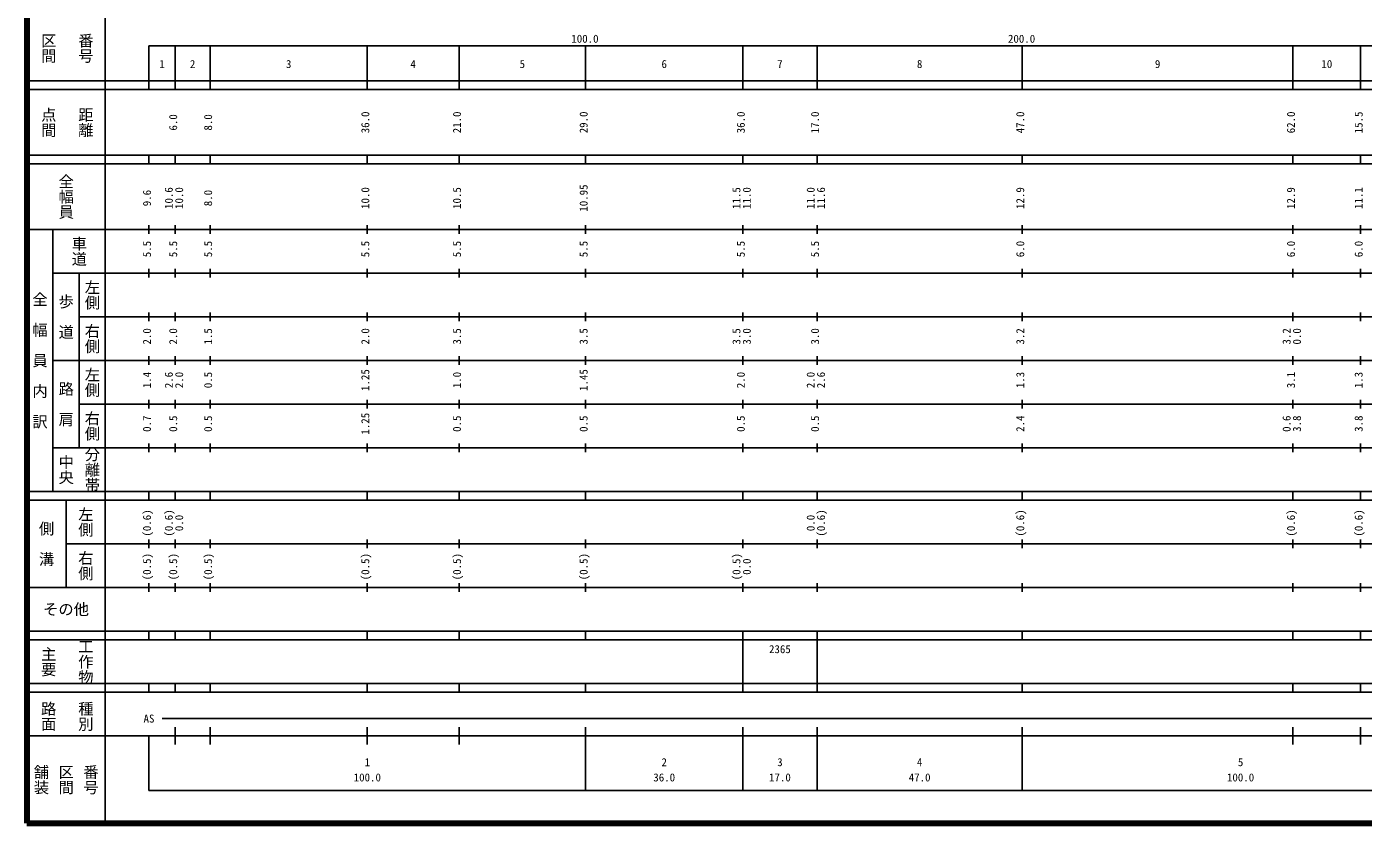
# Model space of a CAD drawing. Units: millimetres on the paper, enlarged 1000 times. Extents: x 18377 to 658377, y -109912 to 250088.
# Drawn here: x 18377 to 324476, y -109912 to 72497 of the extents above; entities that cross this region are included whole.
import ezdxf
from ezdxf.enums import TextEntityAlignment as Align

# ---------------------------------------------------------------- set-up
doc = ezdxf.new("R2010")
doc.units = ezdxf.units.MM
doc.header["$LTSCALE"] = 1000
doc.layers.add('M-TTL', color=2, linetype='Continuous', lineweight=140)
doc.layers.add('M-TTL-BAND', color=7, linetype='Continuous', lineweight=25)
doc.styles.add('@ＭＳ ゴシック', font='')
doc.styles.add('ＭＳ ゴシック', font='')
doc.styles.get('@ＭＳ ゴシック').set_extended_font_data('@MS Gothic')
doc.styles.get('ＭＳ ゴシック').set_extended_font_data('MS Gothic')

msp = doc.modelspace()

# ---------------------------------------------------------------- linework, layer by layer
at = {"layer": 'M-TTL'}
for p, q in [((18377, 250088), (18377, -109912)), ((18377, -109912), (658377, -109912))]:
    msp.add_line(p, q, dxfattribs=at)
at = {"layer": 'M-TTL-BAND'}
for p, q in [((36377, 240088), (36377, -109912)), ((46377, 68088), (557377, 68088)), ((46377, 68088), (46377, 58088)), ((52377, 58088), (52377, 68088)), ((60377, 58088), (60377, 68088)), ((96377, 58088), (96377, 68088)), ((117377, 58088), (117377, 68088)), ((146377, 58088), (146377, 68088)), ((182377, 58088), (182377, 68088)), ((199377, 58088), (199377, 68088)), ((246377, 58088), (246377, 68088)), ((308377, 58088), (308377, 68088)), ((323877, 58088), (323877, 68088)), ((18377, 60088), (557377, 60088)), ((18377, 58088), (557377, 58088)), ((18377, 43088), (557377, 43088)), ((46377, 41088), (46377, 43088)), ((52377, 41088), (52377, 43088)), ((60377, 41088), (60377, 43088)), ((96377, 41088), (96377, 43088)), ((117377, 41088), (117377, 43088)), ((146377, 41088), (146377, 43088)), ((182377, 41088), (182377, 43088)), ((199377, 41088), (199377, 43088)), ((246377, 41088), (246377, 43088)), ((308377, 41088), (308377, 43088)), ((323877, 41088), (323877, 43088)), ((18377, 41088), (557377, 41088)), ((18377, 26088), (557377, 26088)), ((24377, -33912), (24377, 26088)), ((46377, 25088), (46377, 27088)), ((52377, 25088), (52377, 27088)), ((60377, 25088), (60377, 27088)), ((96377, 25088), (96377, 27088)), ((117377, 25088), (117377, 27088)), ((146377, 25088), (146377, 27088)), ((182377, 25088), (182377, 27088)), ((199377, 25088), (199377, 27088)), ((246377, 25088), (246377, 27088)), ((308377, 25088), (308377, 27088)), ((323877, 25088), (323877, 27088)), ((24377, 16088), (557377, 16088)), ((30377, 16088), (30377, -23912)), ((46377, 15088), (46377, 17088)), ((52377, 15088), (52377, 17088)), ((60377, 15088), (60377, 17088)), ((96377, 15088), (96377, 17088)), ((117377, 15088), (117377, 17088)), ((146377, 15088), (146377, 17088)), ((182377, 15088), (182377, 17088)), ((199377, 15088), (199377, 17088)), ((246377, 15088), (246377, 17088)), ((308377, 15088), (308377, 17088)), ((323877, 15088), (323877, 17088)), ((46377, 5088), (46377, 7088)), ((52377, 5088), (52377, 7088)), ((60377, 5088), (60377, 7088)), ((96377, 5088), (96377, 7088)), ((117377, 5088), (117377, 7088)), ((146377, 5088), (146377, 7088)), ((182377, 5088), (182377, 7088)), ((199377, 5088), (199377, 7088)), ((246377, 5088), (246377, 7088)), ((308377, 5088), (308377, 7088)), ((323877, 5088), (323877, 7088)), ((30377, 6088), (557377, 6088)), ((46377, -4912), (46377, -2912)), ((52377, -4912), (52377, -2912)), ((60377, -4912), (60377, -2912)), ((96377, -4912), (96377, -2912)), ((117377, -4912), (117377, -2912)), ((146377, -4912), (146377, -2912)), ((182377, -4912), (182377, -2912)), ((199377, -4912), (199377, -2912)), ((246377, -4912), (246377, -2912)), ((308377, -4912), (308377, -2912)), ((323877, -4912), (323877, -2912)), ((24377, -3912), (557377, -3912)), ((30377, -13912), (557377, -13912)), ((46377, -14912), (46377, -12912)), ((52377, -14912), (52377, -12912)), ((60377, -14912), (60377, -12912)), ((96377, -14912), (96377, -12912)), ((117377, -14912), (117377, -12912)), ((146377, -14912), (146377, -12912)), ((182377, -14912), (182377, -12912)), ((199377, -14912), (199377, -12912)), ((246377, -14912), (246377, -12912)), ((308377, -14912), (308377, -12912)), ((323877, -14912), (323877, -12912)), ((24377, -23912), (557377, -23912)), ((46377, -24912), (46377, -22912)), ((52377, -24912), (52377, -22912)), ((60377, -24912), (60377, -22912)), ((96377, -24912), (96377, -22912)), ((117377, -24912), (117377, -22912)), ((146377, -24912), (146377, -22912)), ((182377, -24912), (182377, -22912)), ((199377, -24912), (199377, -22912)), ((246377, -24912), (246377, -22912)), ((308377, -24912), (308377, -22912)), ((323877, -24912), (323877, -22912)), ((18377, -33912), (557377, -33912)), ((18377, -35912), (557377, -35912)), ((27377, -35912), (27377, -55912)), ((46377, -35912), (46377, -33912)), ((52377, -35912), (52377, -33912)), ((60377, -35912), (60377, -33912)), ((96377, -35912), (96377, -33912)), ((117377, -35912), (117377, -33912)), ((146377, -35912), (146377, -33912)), ((182377, -35912), (182377, -33912)), ((199377, -35912), (199377, -33912)), ((246377, -35912), (246377, -33912)), ((308377, -35912), (308377, -33912)), ((323877, -35912), (323877, -33912)), ((27377, -45912), (557377, -45912)), ((46377, -46912), (46377, -44912)), ((52377, -46912), (52377, -44912)), ((60377, -46912), (60377, -44912)), ((96377, -46912), (96377, -44912)), ((117377, -46912), (117377, -44912)), ((146377, -46912), (146377, -44912)), ((182377, -46912), (182377, -44912)), ((199377, -46912), (199377, -44912)), ((246377, -46912), (246377, -44912)), ((308377, -46912), (308377, -44912)), ((323877, -46912), (323877, -44912)), ((46377, -56912), (46377, -54912)), ((52377, -56912), (52377, -54912)), ((60377, -56912), (60377, -54912)), ((96377, -56912), (96377, -54912)), ((117377, -56912), (117377, -54912)), ((146377, -56912), (146377, -54912)), ((182377, -56912), (182377, -54912)), ((199377, -56912), (199377, -54912)), ((246377, -56912), (246377, -54912)), ((308377, -56912), (308377, -54912)), ((323877, -56912), (323877, -54912)), ((18377, -55912), (557377, -55912)), ((18377, -65912), (557377, -65912)), ((46377, -67912), (46377, -65912)), ((52377, -67912), (52377, -65912)), ((60377, -67912), (60377, -65912)), ((96377, -67912), (96377, -65912)), ((117377, -67912), (117377, -65912)), ((146377, -67912), (146377, -65912)), ((182377, -67912), (182377, -65912)), ((199377, -67912), (199377, -65912)), ((246377, -67912), (246377, -65912)), ((308377, -67912), (308377, -65912)), ((323877, -67912), (323877, -65912)), ((18377, -67912), (557377, -67912)), ((182377, -77912), (182377, -67912)), ((199377, -77912), (199377, -67912)), ((18377, -77912), (557377, -77912)), ((46377, -79912), (46377, -77912)), ((52377, -79912), (52377, -77912)), ((60377, -79912), (60377, -77912)), ((96377, -79912), (96377, -77912)), ((117377, -79912), (117377, -77912)), ((146377, -79912), (146377, -77912)), ((182377, -79912), (182377, -77912)), ((199377, -79912), (199377, -77912)), ((246377, -79912), (246377, -77912)), ((308377, -79912), (308377, -77912)), ((323877, -79912), (323877, -77912)), ((18377, -79912), (557377, -79912)), ((49377, -85912), (436877, -85912)), ((52377, -91912), (52377, -87912)), ((60377, -91912), (60377, -87912)), ((96377, -91912), (96377, -87912)), ((117377, -91912), (117377, -87912)), ((146377, -102412), (146377, -87912)), ((182377, -102412), (182377, -87912)), ((199377, -102412), (199377, -87912)), ((246377, -102412), (246377, -87912)), ((308377, -91912), (308377, -87912)), ((323877, -91912), (323877, -87912)), ((18377, -89912), (557377, -89912)), ((46377, -89912), (46377, -102412)), ((46377, -102412), (557377, -102412))]:
    msp.add_line(p, q, dxfattribs=at)

# ---------------------------------------------------------------- texts
at = {"layer": 'M-TTL-BAND', "style": '@ＭＳ ゴシック'}
for s, p in [('区間', (23377, 67588)), ('番号', (31877, 67588)), ('点間', (23377, 50588)), ('距離', (31877, 50588)), ('全幅員', (27377, 33588)), ('車道', (30377, 21088)), ('左側', (33377, 11088)), ('全\u3000幅\u3000員\u3000内\u3000訳', (21377, -3912)), ('歩\u3000道', (27377, 6088)), ('右側', (33377, 1088)), ('左側', (33377, -8912)), ('路\u3000肩', (27377, -13912)), ('右側', (33377, -18912)), ('分離帯', (33377, -28912)), ('中央', (27377, -28912)), ('左側', (31877, -40912)), ('側\u3000溝', (22877, -45912)), ('右側', (31877, -50912)), ('主要', (23377, -72912)), ('工作物', (31877, -72912)), ('路面', (23377, -85412)), ('種別', (31877, -85412)), ('舗装', (21710, -99912)), ('区間', (27377, -99912)), ('番号', (33044, -99912))]:
    msp.add_text(s, height=2566, rotation=270, dxfattribs=at).set_placement(p, align=Align.MIDDLE_CENTER)
at = {"layer": 'M-TTL-BAND', "style": 'ＭＳ ゴシック'}
for s, p in [('100.0', (146221, 68282)), ('200.0', (246221, 68282)), ('1', (49377, 62493)), ('2', (56377, 62493)), ('3', (78377, 62493)), ('4', (106877, 62493)), ('5', (131877, 62493)), ('6', (164377, 62493)), ('7', (190877, 62493)), ('8', (222877, 62493)), ('9', (277377, 62493)), ('10', (316127, 62493)), ('AS', (46377, -87412)), ('1', (96377, -97389)), ('2', (164377, -97389)), ('3', (190877, -97389)), ('4', (222877, -97389)), ('5', (296377, -97389)), ('100.0', (96377, -100879)), ('36.0', (164377, -100879)), ('17.0', (190877, -100879)), ('47.0', (222877, -100879)), ('100.0', (296377, -100879))]:
    msp.add_text(s, height=1833, dxfattribs=at).set_placement(p, align=Align.BOTTOM_CENTER)
for s, p in [('6.0', (53377, 50588)), ('8.0', (61377, 50588)), ('36.0', (97377, 50588)), ('21.0', (118377, 50588)), ('29.0', (147377, 50588)), ('36.0', (183377, 50588)), ('17.0', (200377, 50588)), ('47.0', (247377, 50588)), ('62.0', (309377, 50588)), ('15.5', (324877, 50588)), ('9.6', (47377, 33262)), ('10.6', (52377, 33262)), ('10.0', (54747, 33262)), ('8.0', (61377, 33262)), ('10.0', (97377, 33262)), ('10.5', (118377, 33262)), ('10.95', (147377, 33262)), ('11.5', (182377, 33262)), ('11.0', (184747, 33262)), ('11.0', (199377, 33262)), ('11.6', (201747, 33262)), ('12.9', (247377, 33262)), ('12.9', (309377, 33262)), ('11.1', (324877, 33262)), ('5.5', (47377, 21588)), ('5.5', (53377, 21588)), ('5.5', (61377, 21588)), ('5.5', (97377, 21588)), ('5.5', (118377, 21588)), ('5.5', (147377, 21588)), ('5.5', (183377, 21588)), ('5.5', (200377, 21588)), ('6.0', (247377, 21588)), ('6.0', (309377, 21588)), ('6.0', (324877, 21588)), ('2.0', (47377, 1588)), ('2.0', (53377, 1588)), ('1.5', (61377, 1588)), ('2.0', (97377, 1588)), ('3.5', (118377, 1588)), ('3.5', (147377, 1588)), ('3.5', (182377, 1588)), ('3.0', (184747, 1588)), ('3.0', (200377, 1588)), ('3.2', (247377, 1588)), ('3.2', (308377, 1588)), ('0.0', (310747, 1588)), ('1.25', (97377, -8412)), ('1.45', (147377, -8412)), ('1.4', (47377, -8412)), ('2.6', (52377, -8412)), ('2.0', (54747, -8412)), ('0.5', (61377, -8412)), ('1.0', (118377, -8412)), ('2.0', (183377, -8412)), ('2.0', (199377, -8412)), ('2.6', (201747, -8412)), ('1.3', (247377, -8412)), ('3.1', (309377, -8412)), ('1.3', (324877, -8412)), ('0.7', (47377, -18412)), ('0.5', (53377, -18412)), ('0.5', (61377, -18412)), ('1.25', (97377, -18412)), ('0.5', (118377, -18412)), ('0.5', (147377, -18412)), ('0.5', (183377, -18412)), ('0.5', (200377, -18412)), ('2.4', (247377, -18412)), ('0.6', (308377, -18412)), ('3.8', (310747, -18412)), ('3.8', (324877, -18412)), ('(0.6)', (47377, -41148)), ('(0.6)', (52377, -41148)), ('0.0', (54747, -41148)), ('0.0', (199377, -41148)), ('(0.6)', (201747, -41148)), ('(0.6)', (247377, -41148)), ('(0.6)', (309377, -41148)), ('(0.6)', (324877, -41148)), ('(0.5)', (47377, -51148)), ('(0.5)', (53377, -51148)), ('(0.5)', (61377, -51148)), ('(0.5)', (97377, -51148)), ('(0.5)', (118377, -51148)), ('(0.5)', (147377, -51148)), ('(0.5)', (182377, -51148)), ('0.0', (184747, -51148))]:
    msp.add_text(s, height=1833, rotation=90, dxfattribs=at).set_placement(p, align=Align.BOTTOM_CENTER)
msp.add_text('その他', height=2566, dxfattribs=at).set_placement((27377, -60912), align=Align.MIDDLE_CENTER)
msp.add_text('2365', height=1833, dxfattribs=at).set_placement((188377, -71507), align=Align.BOTTOM_LEFT)

doc.saveas('drawing.dxf')
